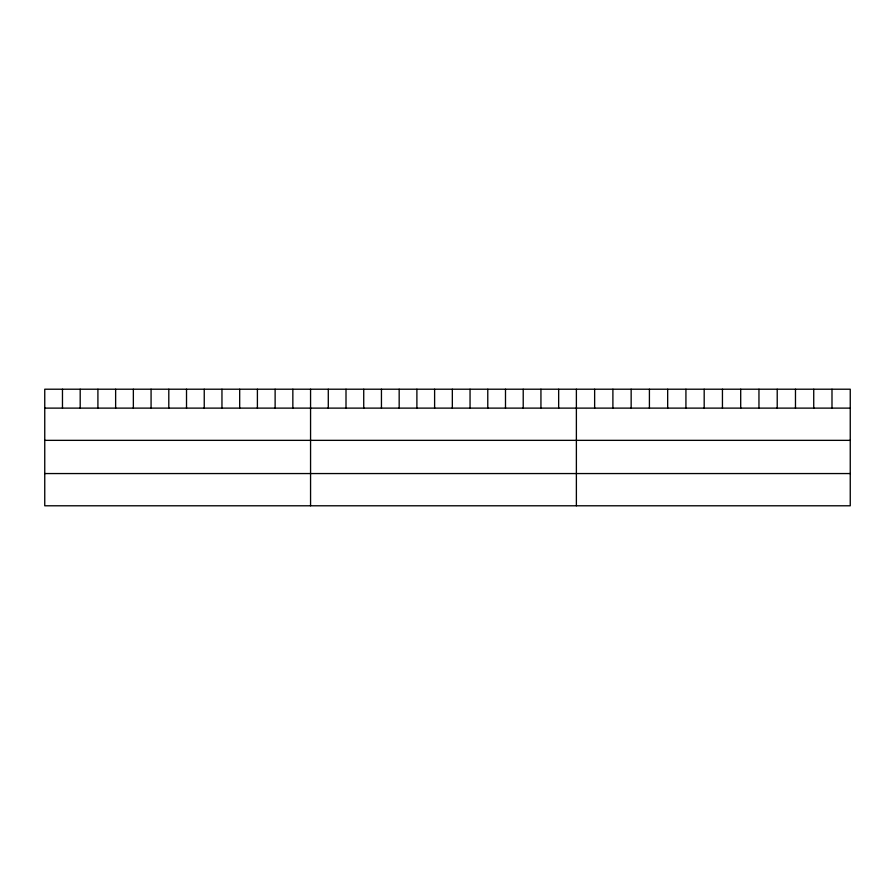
<?xml version="1.0" encoding="UTF-8"?>
<svg xmlns="http://www.w3.org/2000/svg" width="895" height="895" viewBox="0 0 895 895"><rect width="100%" height="100%" fill="white"/><g stroke="black" fill="none" stroke-linecap="round" stroke-linejoin="round"><path stroke-width="1.34" d="M850.25 408.12L850.25 505.787L44.75 505.787L44.75 389.213L850.25 389.213L850.25 408.12L44.75 408.12M44.75 440.351L850.25 440.351M44.75 473.556L850.25 473.556M831.992 389.213L831.992 408.12M813.734 389.213L813.734 408.12M795.476 389.213L795.476 408.12M777.218 389.213L777.218 408.12M758.96 389.213L758.96 408.12M740.702 389.213L740.702 408.12M722.444 389.213L722.444 408.12M704.186 389.213L704.186 408.12M685.928 389.213L685.928 408.12M667.67 389.213L667.67 408.12M649.412 389.213L649.412 408.12M631.154 389.213L631.154 408.12M612.896 389.213L612.896 408.12M594.638 389.213L594.638 408.12M576.38 389.213L576.38 505.787M558.659 389.213L558.659 408.12M540.938 389.213L540.938 408.12M523.217 389.213L523.217 408.12M505.496 389.213L505.496 408.12M487.775 389.213L487.775 408.12M470.054 389.213L470.054 408.12M452.333 389.213L452.333 408.12M434.612 389.213L434.612 408.12M416.891 389.213L416.891 408.12M399.17 389.213L399.17 408.12M381.449 389.213L381.449 408.12M363.728 389.213L363.728 408.12M346.007 389.213L346.007 408.12M328.286 389.213L328.286 408.12M310.565 389.213L310.565 505.787M292.844 389.213L292.844 408.12M275.123 389.213L275.123 408.12M257.402 389.213L257.402 408.12M239.681 389.213L239.681 408.12M221.96 389.213L221.96 408.12M204.239 389.213L204.239 408.12M186.518 389.213L186.518 408.12M168.797 389.213L168.797 408.12M151.076 389.213L151.076 408.12M133.355 389.213L133.355 408.12M115.634 389.213L115.634 408.12M97.913 389.213L97.913 408.12M80.192 389.213L80.192 408.12M62.471 389.213L62.471 408.12"/></g></svg>
